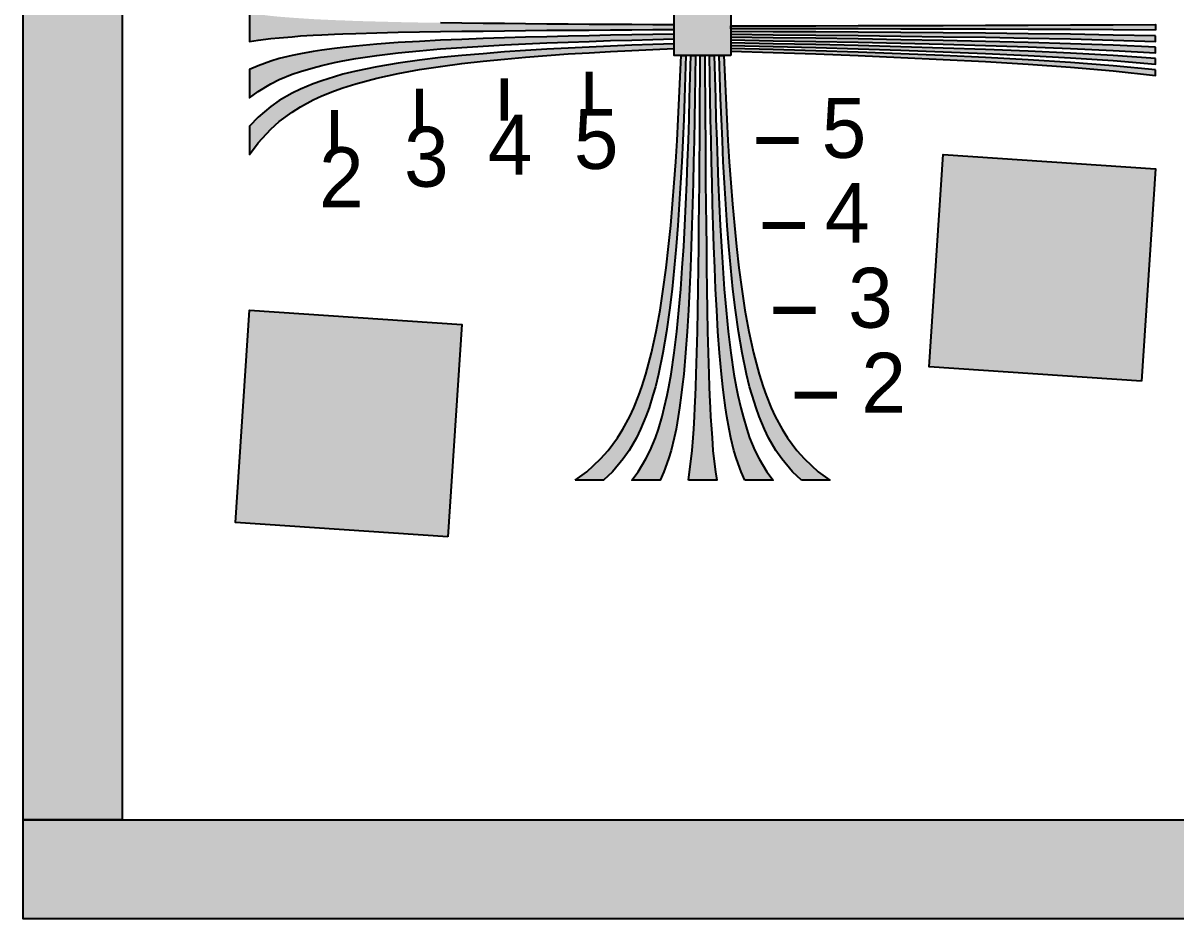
# Model space of a CAD drawing. Header units: millimetres. Extents: x 39 to 1543, y 52 to 919.
# Drawn here: x 39.1 to 364.9, y 52.2 to 305.4 of the extents above; entities that cross this region are included whole.
import ezdxf

# ---------------------------------------------------------------- set-up
doc = ezdxf.new("R2010")
doc.units = ezdxf.units.MM
for name, color, linetype in [('FRAME', 7, 'Continuous'), ('LABELS', 7, 'Continuous'), ('PERIPHERY', 7, 'Continuous')]:
    doc.layers.add(name, color=color, linetype=linetype)

msp = doc.modelspace()

# ---------------------------------------------------------------- hatches: boundary and pattern name
at = {"layer": 'FRAME', "true_color": 0x000000}
h = msp.add_hatch(color=7, dxfattribs=at)
h.dxf.hatch_style = 1
h.paths.add_polyline_path([(39.12, 888.25), (67.12, 888.25), (67.12, 80.25), (39.12, 80.25), (39.12, 888.25)])
h = msp.add_hatch(color=7, dxfattribs=at)
h.dxf.hatch_style = 1
h.paths.add_polyline_path([(39.12, 80.25), (1543.12, 80.25), (1543.12, 52.25), (39.12, 52.25), (39.12, 80.25)])
at = {"layer": 'PERIPHERY', "true_color": 0x000000}
h = msp.add_hatch(color=7, dxfattribs=at)
h.dxf.hatch_style = 1
h.paths.add_polyline_path([(239.12, 296.25), (223.12, 296.25), (223.12, 312.25), (239.12, 312.25), (239.12, 296.25)])
h = msp.add_hatch(color=7, dxfattribs=at)
h.dxf.hatch_style = 1
h.paths.add_polyline_path([(103.12, 300.26), (105.52, 300.62), (109.12, 301.06), (111.52, 301.3), (115.12, 301.58), (117.52, 301.78), (121.12, 301.98), (123.52, 302.1), (127.12, 302.26), (129.52, 302.34), (133.12, 302.5), (139.12, 302.66), (145.12, 302.82), (151.12, 302.94), (157.12, 303.02), (163.12, 303.1), (169.12, 303.18), (175.12, 303.26), (181.12, 303.3), (187.12, 303.38), (193.12, 303.42), (199.12, 303.46), (205.12, 303.5), (211.12, 303.54), (217.12, 303.58), (223.12, 303.58), (223.12, 304.94), (217.12, 304.94), (211.12, 304.98), (205.12, 305.02), (199.12, 305.06), (193.12, 305.1), (187.12, 305.14), (181.12, 305.22), (175.12, 305.26), (169.12, 305.34), (163.12, 305.42), (157.12, 305.5), (151.12, 305.58), (145.12, 305.7), (139.12, 305.86), (133.12, 306.02), (129.52, 306.18), (127.12, 306.26), (123.52, 306.42), (121.12, 306.54), (117.52, 306.78), (115.12, 306.94), (111.52, 307.22), (109.12, 307.46), (105.52, 307.9), (103.12, 308.26), (103.12, 300.26), (103.12, 300.26)])
h = msp.add_hatch(color=7, dxfattribs=at)
h.dxf.hatch_style = 1
h.paths.add_polyline_path([(359.12, 303.45), (347.12, 303.53), (335.12, 303.57), (323.12, 303.65), (311.12, 303.69), (299.12, 303.73), (287.12, 303.73), (275.12, 303.77), (263.12, 303.81), (251.12, 303.81), (239.12, 303.84), (239.12, 304.64), (251.12, 304.68), (263.12, 304.68), (275.12, 304.72), (287.12, 304.72), (299.12, 304.76), (311.12, 304.8), (323.12, 304.84), (335.12, 304.92), (347.12, 304.96), (359.12, 305.04), (359.12, 303.45)])
h = msp.add_hatch(color=7, dxfattribs=at)
h.dxf.hatch_style = 1
h.paths.add_polyline_path([(359.12, 301.85), (347.12, 302.05), (335.12, 302.25), (323.12, 302.41), (311.12, 302.53), (299.12, 302.65), (287.12, 302.73), (275.12, 302.85), (263.12, 302.93), (251.12, 302.97), (239.12, 303.05), (239.12, 302.25), (251.12, 302.13), (263.12, 302.01), (275.12, 301.89), (287.12, 301.73), (299.12, 301.57), (311.12, 301.41), (323.12, 301.17), (335.12, 300.93), (347.12, 300.61), (359.12, 300.25), (359.12, 301.85)])
h = msp.add_hatch(color=7, dxfattribs=at)
h.dxf.hatch_style = 1
h.paths.add_polyline_path([(103.12, 284.26), (105.52, 286.06), (109.12, 288.26), (111.52, 289.46), (115.12, 290.94), (117.52, 291.78), (121.12, 292.82), (123.52, 293.46), (127.12, 294.26), (129.52, 294.74), (133.12, 295.38), (139.12, 296.26), (145.12, 296.98), (151.12, 297.58), (157.12, 298.1), (163.12, 298.54), (169.12, 298.94), (175.12, 299.26), (181.12, 299.54), (187.12, 299.82), (193.12, 300.06), (199.12, 300.26), (205.12, 300.46), (211.12, 300.62), (217.12, 300.78), (223.12, 300.94), (223.12, 302.26), (217.12, 302.18), (211.12, 302.06), (205.12, 301.98), (199.12, 301.86), (193.12, 301.74), (187.12, 301.58), (181.12, 301.42), (175.12, 301.26), (169.12, 301.06), (163.12, 300.82), (157.12, 300.58), (151.12, 300.26), (145.12, 299.9), (139.12, 299.46), (133.12, 298.94), (129.52, 298.54), (127.12, 298.26), (123.52, 297.78), (121.12, 297.42), (117.52, 296.78), (115.12, 296.26), (111.52, 295.38), (109.12, 294.66), (105.52, 293.34), (103.12, 292.26), (103.12, 284.26), (103.12, 284.26)])
h = msp.add_hatch(color=7, dxfattribs=at)
h.dxf.hatch_style = 1
h.paths.add_polyline_path([(359.12, 298.64), (347.12, 299.17), (335.12, 299.56), (323.12, 299.93), (311.12, 300.25), (299.12, 300.53), (287.12, 300.73), (275.12, 300.97), (263.12, 301.13), (251.12, 301.28), (239.12, 301.44), (239.12, 300.65), (251.12, 300.45), (263.12, 300.24), (275.12, 300.01), (287.12, 299.72), (299.12, 299.44), (311.12, 299.08), (323.12, 298.72), (335.12, 298.24), (347.12, 297.69), (359.12, 297.05), (359.12, 298.64)])
h = msp.add_hatch(color=7, dxfattribs=at)
h.dxf.hatch_style = 1
h.paths.add_polyline_path([(359.12, 295.45), (347.12, 296.25), (335.12, 296.92), (323.12, 297.48), (311.12, 297.96), (299.12, 298.37), (287.12, 298.72), (275.12, 299.08), (263.12, 299.36), (251.12, 299.6), (239.12, 299.85), (239.12, 299.05), (251.12, 298.77), (263.12, 298.49), (275.12, 298.13), (287.12, 297.73), (299.12, 297.33), (311.12, 296.81), (323.12, 296.25), (335.12, 295.57), (347.12, 294.81), (359.12, 293.85), (359.12, 295.45)])
h = msp.add_hatch(color=7, dxfattribs=at)
h.dxf.hatch_style = 1
h.paths.add_polyline_path([(103.12, 268.26), (105.52, 271.54), (109.12, 275.46), (111.52, 277.58), (115.12, 280.26), (117.52, 281.78), (121.12, 283.7), (123.52, 284.82), (127.12, 286.26), (129.52, 287.1), (133.12, 288.26), (139.12, 289.86), (145.12, 291.18), (151.12, 292.26), (157.12, 293.18), (163.12, 293.98), (169.12, 294.66), (175.12, 295.26), (181.12, 295.78), (187.12, 296.26), (193.12, 296.7), (199.12, 297.06), (205.12, 297.42), (211.12, 297.7), (217.12, 297.98), (223.12, 298.26), (223.12, 299.58), (217.12, 299.38), (211.12, 299.18), (205.12, 298.94), (199.12, 298.66), (193.12, 298.38), (187.12, 298.02), (181.12, 297.66), (175.12, 297.26), (169.12, 296.78), (163.12, 296.26), (157.12, 295.66), (151.12, 294.94), (145.12, 294.06), (139.12, 293.06), (133.12, 291.82), (129.52, 290.94), (127.12, 290.26), (123.52, 289.14), (121.12, 288.26), (117.52, 286.78), (115.12, 285.58), (111.52, 283.5), (109.12, 281.86), (105.52, 278.82), (103.12, 276.26), (103.12, 268.26), (103.12, 268.26)])
h = msp.add_hatch(color=7, dxfattribs=at)
h.dxf.hatch_style = 1
h.paths.add_polyline_path([(359.12, 292.24), (347.12, 293.32), (335.12, 294.24), (323.12, 295.01), (311.12, 295.68), (299.12, 296.24), (287.12, 296.73), (275.12, 297.21), (263.12, 297.57), (251.12, 297.93), (239.12, 298.25), (239.12, 297.45), (251.12, 297.09), (263.12, 296.69), (275.12, 296.25), (287.12, 295.73), (299.12, 295.17), (311.12, 294.53), (323.12, 293.77), (335.12, 292.93), (347.12, 291.89), (359.12, 290.65), (359.12, 292.24)])
h = msp.add_hatch(color=7, dxfattribs=at)
h.dxf.hatch_style = 1
h.paths.add_polyline_path([(195.12, 176.25), (198.4, 178.65), (202.32, 182.25), (204.44, 184.65), (207.12, 188.25), (208.64, 190.65), (210.56, 194.25), (211.68, 196.65), (213.12, 200.25), (213.96, 202.65), (215.12, 206.25), (216.72, 212.25), (218.04, 218.25), (219.12, 224.25), (220.04, 230.25), (220.84, 236.25), (221.52, 242.25), (222.12, 248.25), (222.64, 254.25), (223.12, 260.25), (223.56, 266.25), (223.92, 272.25), (224.28, 278.25), (224.56, 284.25), (224.84, 290.25), (225.12, 296.25), (226.44, 296.25), (226.24, 290.25), (226.04, 284.25), (225.8, 278.25), (225.52, 272.25), (225.24, 266.25), (224.88, 260.25), (224.52, 254.25), (224.12, 248.25), (223.64, 242.25), (223.12, 236.25), (222.52, 230.25), (221.8, 224.25), (220.92, 218.25), (219.92, 212.25), (218.68, 206.25), (217.8, 202.65), (217.12, 200.25), (216, 196.65), (215.12, 194.25), (213.64, 190.65), (212.44, 188.25), (210.36, 184.65), (208.72, 182.25), (205.68, 178.65), (203.12, 176.25), (195.12, 176.25)])
h = msp.add_hatch(color=7, dxfattribs=at)
h.dxf.hatch_style = 1
h.paths.add_polyline_path([(211.12, 176.25), (212.92, 178.65), (215.12, 182.25), (216.32, 184.65), (217.8, 188.25), (218.64, 190.65), (219.68, 194.25), (220.32, 196.65), (221.12, 200.25), (221.6, 202.65), (222.24, 206.25), (223.12, 212.25), (223.84, 218.25), (224.44, 224.25), (224.96, 230.25), (225.4, 236.25), (225.8, 242.25), (226.12, 248.25), (226.4, 254.25), (226.68, 260.25), (226.92, 266.25), (227.12, 272.25), (227.32, 278.25), (227.48, 284.25), (227.64, 290.25), (227.8, 296.25), (229.12, 296.25), (229.04, 290.25), (228.92, 284.25), (228.84, 278.25), (228.72, 272.25), (228.6, 266.25), (228.44, 260.25), (228.28, 254.25), (228.12, 248.25), (227.92, 242.25), (227.68, 236.25), (227.44, 230.25), (227.12, 224.25), (226.76, 218.25), (226.32, 212.25), (225.8, 206.25), (225.4, 202.65), (225.12, 200.25), (224.64, 196.65), (224.28, 194.25), (223.64, 190.65), (223.12, 188.25), (222.24, 184.65), (221.52, 182.25), (220.2, 178.65), (219.12, 176.25), (211.12, 176.25), (211.12, 176.25)])
h = msp.add_hatch(color=7, dxfattribs=at)
h.dxf.hatch_style = 1
h.paths.add_polyline_path([(227.12, 176.25), (227.48, 178.65), (227.92, 182.25), (228.16, 184.65), (228.44, 188.25), (228.64, 190.65), (228.84, 194.25), (228.96, 196.65), (229.12, 200.25), (229.2, 202.65), (229.36, 206.25), (229.52, 212.25), (229.68, 218.25), (229.8, 224.25), (229.88, 230.25), (229.96, 236.25), (230.04, 242.25), (230.12, 248.25), (230.16, 254.25), (230.24, 260.25), (230.28, 266.25), (230.32, 272.25), (230.36, 278.25), (230.4, 284.25), (230.44, 290.25), (230.44, 296.25), (231.8, 296.25), (231.8, 290.25), (231.84, 284.25), (231.88, 278.25), (231.92, 272.25), (231.96, 266.25), (232, 260.25), (232.08, 254.25), (232.12, 248.25), (232.2, 242.25), (232.28, 236.25), (232.36, 230.25), (232.44, 224.25), (232.56, 218.25), (232.72, 212.25), (232.88, 206.25), (233.04, 202.65), (233.12, 200.25), (233.28, 196.65), (233.4, 194.25), (233.64, 190.65), (233.8, 188.25), (234.08, 184.65), (234.32, 182.25), (234.76, 178.65), (235.12, 176.25), (227.12, 176.25)])
h = msp.add_hatch(color=7, dxfattribs=at)
h.dxf.hatch_style = 1
h.paths.add_polyline_path([(243.12, 176.25), (242.04, 178.65), (240.72, 182.25), (240, 184.65), (239.12, 188.25), (238.64, 190.65), (237.96, 194.25), (237.6, 196.65), (237.12, 200.25), (236.84, 202.65), (236.44, 206.25), (235.92, 212.25), (235.48, 218.25), (235.12, 224.25), (234.8, 230.25), (234.56, 236.25), (234.32, 242.25), (234.12, 248.25), (233.96, 254.25), (233.8, 260.25), (233.64, 266.25), (233.52, 272.25), (233.4, 278.25), (233.32, 284.25), (233.2, 290.25), (233.12, 296.25), (234.44, 296.25), (234.6, 290.25), (234.76, 284.25), (234.92, 278.25), (235.12, 272.25), (235.32, 266.25), (235.56, 260.25), (235.84, 254.25), (236.12, 248.25), (236.44, 242.25), (236.84, 236.25), (237.28, 230.25), (237.8, 224.25), (238.4, 218.25), (239.12, 212.25), (240, 206.25), (240.64, 202.65), (241.12, 200.25), (241.92, 196.65), (242.56, 194.25), (243.64, 190.65), (244.44, 188.25), (245.92, 184.65), (247.12, 182.25), (249.32, 178.65), (251.12, 176.25), (243.12, 176.25)])
h = msp.add_hatch(color=7, dxfattribs=at)
h.dxf.hatch_style = 1
h.paths.add_polyline_path([(259.12, 176.25), (256.56, 178.65), (253.52, 182.25), (251.88, 184.65), (249.8, 188.25), (248.64, 190.65), (247.12, 194.25), (246.24, 196.65), (245.12, 200.25), (244.44, 202.65), (243.56, 206.25), (242.32, 212.25), (241.32, 218.25), (240.44, 224.25), (239.72, 230.25), (239.12, 236.25), (238.6, 242.25), (238.12, 248.25), (237.72, 254.25), (237.36, 260.25), (237, 266.25), (236.72, 272.25), (236.44, 278.25), (236.2, 284.25), (236, 290.25), (235.8, 296.25), (237.12, 296.25), (237.4, 290.25), (237.68, 284.25), (237.96, 278.25), (238.32, 272.25), (238.68, 266.25), (239.12, 260.25), (239.6, 254.25), (240.12, 248.25), (240.72, 242.25), (241.4, 236.25), (242.2, 230.25), (243.12, 224.25), (244.2, 218.25), (245.52, 212.25), (247.12, 206.25), (248.28, 202.65), (249.12, 200.25), (250.56, 196.65), (251.68, 194.25), (253.64, 190.65), (255.12, 188.25), (257.8, 184.65), (259.92, 182.25), (263.84, 178.65), (267.12, 176.25), (259.12, 176.25)])
h = msp.add_hatch(color=7, dxfattribs=at)
h.dxf.hatch_style = 1
h.paths.add_polyline_path([(355.12, 204.25), (295.12, 208.25), (299.12, 268.25), (359.12, 264.25), (355.12, 204.25)])
h = msp.add_hatch(color=7, dxfattribs=at)
h.dxf.hatch_style = 1
h.paths.add_polyline_path([(159.12, 160.25), (99.12, 164.25), (103.12, 224.25), (163.12, 220.25), (159.12, 160.25)])

# ---------------------------------------------------------------- linework, layer by layer
at = {"layer": 'FRAME', "color": 250}
for points in [[(39.12, 888.25), (67.12, 888.25), (67.12, 80.25), (39.12, 80.25), (39.12, 888.25)], [(39.12, 80.25), (1543.12, 80.25), (1543.12, 52.25), (39.12, 52.25), (39.12, 80.25)]]:
    msp.add_lwpolyline(points, close=True, dxfattribs=at)
at = {"layer": 'FRAME', "color": 250, "true_color": 0x000000}
for points in [[(39.12, 888.25), (39.12, 80.25), (67.12, 80.25)], [(67.12, 80.25), (67.12, 888.25), (39.12, 888.25)], [(39.12, 80.25), (39.12, 52.25), (1543.12, 52.25)], [(1543.12, 52.25), (1543.12, 80.25), (39.12, 80.25)]]:
    msp.add_solid(points, dxfattribs=at)
at = {"layer": 'PERIPHERY', "color": 250}
for points in [[(239.12, 296.25), (223.12, 296.25), (223.12, 312.25), (239.12, 312.25), (239.12, 296.25)], [(359.12, 303.45), (347.12, 303.53), (335.12, 303.57), (323.12, 303.65), (311.12, 303.69), (299.12, 303.73), (287.12, 303.73), (275.12, 303.77), (263.12, 303.81), (251.12, 303.81), (239.12, 303.84), (239.12, 304.64), (251.12, 304.68), (263.12, 304.68), (275.12, 304.72), (287.12, 304.72), (299.12, 304.76), (311.12, 304.8), (323.12, 304.84), (335.12, 304.92), (347.12, 304.96), (359.12, 305.04), (359.12, 303.45)], [(359.12, 301.85), (347.12, 302.05), (335.12, 302.25), (323.12, 302.41), (311.12, 302.53), (299.12, 302.65), (287.12, 302.73), (275.12, 302.85), (263.12, 302.93), (251.12, 302.97), (239.12, 303.05), (239.12, 302.25), (251.12, 302.13), (263.12, 302.01), (275.12, 301.89), (287.12, 301.73), (299.12, 301.57), (311.12, 301.41), (323.12, 301.17), (335.12, 300.93), (347.12, 300.61), (359.12, 300.25), (359.12, 301.85)], [(103.12, 284.26), (105.52, 286.06), (109.12, 288.26), (111.52, 289.46), (115.12, 290.94), (117.52, 291.78), (121.12, 292.82), (123.52, 293.46), (127.12, 294.26), (129.52, 294.74), (133.12, 295.38), (139.12, 296.26), (145.12, 296.98), (151.12, 297.58), (157.12, 298.1), (163.12, 298.54), (169.12, 298.94), (175.12, 299.26), (181.12, 299.54), (187.12, 299.82), (193.12, 300.06), (199.12, 300.26), (205.12, 300.46), (211.12, 300.62), (217.12, 300.78), (223.12, 300.94), (223.12, 302.26), (217.12, 302.18), (211.12, 302.06), (205.12, 301.98), (199.12, 301.86), (193.12, 301.74), (187.12, 301.58), (181.12, 301.42), (175.12, 301.26), (169.12, 301.06), (163.12, 300.82), (157.12, 300.58), (151.12, 300.26), (145.12, 299.9), (139.12, 299.46), (133.12, 298.94), (129.52, 298.54), (127.12, 298.26), (123.52, 297.78), (121.12, 297.42), (117.52, 296.78), (115.12, 296.26), (111.52, 295.38), (109.12, 294.66), (105.52, 293.34), (103.12, 292.26), (103.12, 284.26), (103.12, 284.26)], [(359.12, 298.64), (347.12, 299.17), (335.12, 299.56), (323.12, 299.93), (311.12, 300.25), (299.12, 300.53), (287.12, 300.73), (275.12, 300.97), (263.12, 301.13), (251.12, 301.28), (239.12, 301.44), (239.12, 300.65), (251.12, 300.45), (263.12, 300.24), (275.12, 300.01), (287.12, 299.72), (299.12, 299.44), (311.12, 299.08), (323.12, 298.72), (335.12, 298.24), (347.12, 297.69), (359.12, 297.05), (359.12, 298.64)], [(359.12, 295.45), (347.12, 296.25), (335.12, 296.92), (323.12, 297.48), (311.12, 297.96), (299.12, 298.37), (287.12, 298.72), (275.12, 299.08), (263.12, 299.36), (251.12, 299.6), (239.12, 299.85), (239.12, 299.05), (251.12, 298.77), (263.12, 298.49), (275.12, 298.13), (287.12, 297.73), (299.12, 297.33), (311.12, 296.81), (323.12, 296.25), (335.12, 295.57), (347.12, 294.81), (359.12, 293.85), (359.12, 295.45)], [(103.12, 268.26), (105.52, 271.54), (109.12, 275.46), (111.52, 277.58), (115.12, 280.26), (117.52, 281.78), (121.12, 283.7), (123.52, 284.82), (127.12, 286.26), (129.52, 287.1), (133.12, 288.26), (139.12, 289.86), (145.12, 291.18), (151.12, 292.26), (157.12, 293.18), (163.12, 293.98), (169.12, 294.66), (175.12, 295.26), (181.12, 295.78), (187.12, 296.26), (193.12, 296.7), (199.12, 297.06), (205.12, 297.42), (211.12, 297.7), (217.12, 297.98), (223.12, 298.26), (223.12, 299.58), (217.12, 299.38), (211.12, 299.18), (205.12, 298.94), (199.12, 298.66), (193.12, 298.38), (187.12, 298.02), (181.12, 297.66), (175.12, 297.26), (169.12, 296.78), (163.12, 296.26), (157.12, 295.66), (151.12, 294.94), (145.12, 294.06), (139.12, 293.06), (133.12, 291.82), (129.52, 290.94), (127.12, 290.26), (123.52, 289.14), (121.12, 288.26), (117.52, 286.78), (115.12, 285.58), (111.52, 283.5), (109.12, 281.86), (105.52, 278.82), (103.12, 276.26), (103.12, 268.26), (103.12, 268.26)], [(359.12, 292.24), (347.12, 293.32), (335.12, 294.24), (323.12, 295.01), (311.12, 295.68), (299.12, 296.24), (287.12, 296.73), (275.12, 297.21), (263.12, 297.57), (251.12, 297.93), (239.12, 298.25), (239.12, 297.45), (251.12, 297.09), (263.12, 296.69), (275.12, 296.25), (287.12, 295.73), (299.12, 295.17), (311.12, 294.53), (323.12, 293.77), (335.12, 292.93), (347.12, 291.89), (359.12, 290.65), (359.12, 292.24)], [(195.12, 176.25), (198.4, 178.65), (202.32, 182.25), (204.44, 184.65), (207.12, 188.25), (208.64, 190.65), (210.56, 194.25), (211.68, 196.65), (213.12, 200.25), (213.96, 202.65), (215.12, 206.25), (216.72, 212.25), (218.04, 218.25), (219.12, 224.25), (220.04, 230.25), (220.84, 236.25), (221.52, 242.25), (222.12, 248.25), (222.64, 254.25), (223.12, 260.25), (223.56, 266.25), (223.92, 272.25), (224.28, 278.25), (224.56, 284.25), (224.84, 290.25), (225.12, 296.25), (226.44, 296.25), (226.24, 290.25), (226.04, 284.25), (225.8, 278.25), (225.52, 272.25), (225.24, 266.25), (224.88, 260.25), (224.52, 254.25), (224.12, 248.25), (223.64, 242.25), (223.12, 236.25), (222.52, 230.25), (221.8, 224.25), (220.92, 218.25), (219.92, 212.25), (218.68, 206.25), (217.8, 202.65), (217.12, 200.25), (216, 196.65), (215.12, 194.25), (213.64, 190.65), (212.44, 188.25), (210.36, 184.65), (208.72, 182.25), (205.68, 178.65), (203.12, 176.25), (195.12, 176.25)], [(211.12, 176.25), (212.92, 178.65), (215.12, 182.25), (216.32, 184.65), (217.8, 188.25), (218.64, 190.65), (219.68, 194.25), (220.32, 196.65), (221.12, 200.25), (221.6, 202.65), (222.24, 206.25), (223.12, 212.25), (223.84, 218.25), (224.44, 224.25), (224.96, 230.25), (225.4, 236.25), (225.8, 242.25), (226.12, 248.25), (226.4, 254.25), (226.68, 260.25), (226.92, 266.25), (227.12, 272.25), (227.32, 278.25), (227.48, 284.25), (227.64, 290.25), (227.8, 296.25), (229.12, 296.25), (229.04, 290.25), (228.92, 284.25), (228.84, 278.25), (228.72, 272.25), (228.6, 266.25), (228.44, 260.25), (228.28, 254.25), (228.12, 248.25), (227.92, 242.25), (227.68, 236.25), (227.44, 230.25), (227.12, 224.25), (226.76, 218.25), (226.32, 212.25), (225.8, 206.25), (225.4, 202.65), (225.12, 200.25), (224.64, 196.65), (224.28, 194.25), (223.64, 190.65), (223.12, 188.25), (222.24, 184.65), (221.52, 182.25), (220.2, 178.65), (219.12, 176.25), (211.12, 176.25), (211.12, 176.25)], [(227.12, 176.25), (227.48, 178.65), (227.92, 182.25), (228.16, 184.65), (228.44, 188.25), (228.64, 190.65), (228.84, 194.25), (228.96, 196.65), (229.12, 200.25), (229.2, 202.65), (229.36, 206.25), (229.52, 212.25), (229.68, 218.25), (229.8, 224.25), (229.88, 230.25), (229.96, 236.25), (230.04, 242.25), (230.12, 248.25), (230.16, 254.25), (230.24, 260.25), (230.28, 266.25), (230.32, 272.25), (230.36, 278.25), (230.4, 284.25), (230.44, 290.25), (230.44, 296.25), (231.8, 296.25), (231.8, 290.25), (231.84, 284.25), (231.88, 278.25), (231.92, 272.25), (231.96, 266.25), (232, 260.25), (232.08, 254.25), (232.12, 248.25), (232.2, 242.25), (232.28, 236.25), (232.36, 230.25), (232.44, 224.25), (232.56, 218.25), (232.72, 212.25), (232.88, 206.25), (233.04, 202.65), (233.12, 200.25), (233.28, 196.65), (233.4, 194.25), (233.64, 190.65), (233.8, 188.25), (234.08, 184.65), (234.32, 182.25), (234.76, 178.65), (235.12, 176.25), (227.12, 176.25)], [(243.12, 176.25), (242.04, 178.65), (240.72, 182.25), (240, 184.65), (239.12, 188.25), (238.64, 190.65), (237.96, 194.25), (237.6, 196.65), (237.12, 200.25), (236.84, 202.65), (236.44, 206.25), (235.92, 212.25), (235.48, 218.25), (235.12, 224.25), (234.8, 230.25), (234.56, 236.25), (234.32, 242.25), (234.12, 248.25), (233.96, 254.25), (233.8, 260.25), (233.64, 266.25), (233.52, 272.25), (233.4, 278.25), (233.32, 284.25), (233.2, 290.25), (233.12, 296.25), (234.44, 296.25), (234.6, 290.25), (234.76, 284.25), (234.92, 278.25), (235.12, 272.25), (235.32, 266.25), (235.56, 260.25), (235.84, 254.25), (236.12, 248.25), (236.44, 242.25), (236.84, 236.25), (237.28, 230.25), (237.8, 224.25), (238.4, 218.25), (239.12, 212.25), (240, 206.25), (240.64, 202.65), (241.12, 200.25), (241.92, 196.65), (242.56, 194.25), (243.64, 190.65), (244.44, 188.25), (245.92, 184.65), (247.12, 182.25), (249.32, 178.65), (251.12, 176.25), (243.12, 176.25)], [(259.12, 176.25), (256.56, 178.65), (253.52, 182.25), (251.88, 184.65), (249.8, 188.25), (248.64, 190.65), (247.12, 194.25), (246.24, 196.65), (245.12, 200.25), (244.44, 202.65), (243.56, 206.25), (242.32, 212.25), (241.32, 218.25), (240.44, 224.25), (239.72, 230.25), (239.12, 236.25), (238.6, 242.25), (238.12, 248.25), (237.72, 254.25), (237.36, 260.25), (237, 266.25), (236.72, 272.25), (236.44, 278.25), (236.2, 284.25), (236, 290.25), (235.8, 296.25), (237.12, 296.25), (237.4, 290.25), (237.68, 284.25), (237.96, 278.25), (238.32, 272.25), (238.68, 266.25), (239.12, 260.25), (239.6, 254.25), (240.12, 248.25), (240.72, 242.25), (241.4, 236.25), (242.2, 230.25), (243.12, 224.25), (244.2, 218.25), (245.52, 212.25), (247.12, 206.25), (248.28, 202.65), (249.12, 200.25), (250.56, 196.65), (251.68, 194.25), (253.64, 190.65), (255.12, 188.25), (257.8, 184.65), (259.92, 182.25), (263.84, 178.65), (267.12, 176.25), (259.12, 176.25)], [(355.12, 204.25), (295.12, 208.25), (299.12, 268.25), (359.12, 264.25), (355.12, 204.25)], [(159.12, 160.25), (99.12, 164.25), (103.12, 224.25), (163.12, 220.25), (159.12, 160.25)]]:
    msp.add_lwpolyline(points, close=True, dxfattribs=at)
msp.add_lwpolyline([(103.12, 308.26), (103.12, 300.26), (103.12, 300.26), (103.12, 300.26), (105.52, 300.62), (109.12, 301.06), (111.52, 301.3), (115.12, 301.58), (117.52, 301.78), (121.12, 301.98), (123.52, 302.1), (127.12, 302.26), (129.52, 302.34), (133.12, 302.5), (139.12, 302.66), (145.12, 302.82), (151.12, 302.94), (157.12, 303.02), (163.12, 303.1), (169.12, 303.18), (175.12, 303.26), (181.12, 303.3), (187.12, 303.38), (193.12, 303.42), (199.12, 303.46), (205.12, 303.5), (211.12, 303.54), (217.12, 303.58), (223.12, 303.58), (223.12, 304.94), (217.12, 304.94), (211.12, 304.98), (205.12, 305.02), (199.12, 305.06), (193.12, 305.1), (187.12, 305.14), (181.12, 305.22), (175.12, 305.26), (169.12, 305.34), (163.12, 305.42), (157.12, 305.5)], dxfattribs=at)
at = {"layer": 'PERIPHERY', "color": 250, "lineweight": 35, "const_width": 2}
for points in [[(175.12, 277.85), (175.12, 289.85)], [(199.12, 279.65), (199.12, 291.65)], [(151.12, 274.85), (151.12, 286.85)], [(127.12, 268.85), (127.12, 280.85)], [(258.32, 272.25), (246.32, 272.25)], [(260.12, 248.25), (248.12, 248.25)], [(263.12, 224.25), (251.12, 224.25)], [(269.12, 200.25), (257.12, 200.25)]]:
    msp.add_lwpolyline(points, dxfattribs=at)
at = {"layer": 'PERIPHERY', "color": 250, "true_color": 0x000000}
for points in [[(239.12, 296.25), (239.12, 312.25), (223.12, 312.25)], [(223.12, 312.25), (223.12, 296.25), (239.12, 296.25)], [(103.12, 300.26), (105.52, 307.9), (103.12, 308.26)], [(103.12, 300.26), (109.12, 307.46), (105.52, 307.9)], [(103.12, 300.26), (111.52, 307.22), (109.12, 307.46)], [(103.12, 300.26), (115.12, 306.94), (111.52, 307.22)], [(103.12, 300.26), (117.52, 306.78), (115.12, 306.94)], [(103.12, 300.26), (121.12, 306.54), (117.52, 306.78)], [(103.12, 300.26), (123.52, 306.42), (121.12, 306.54)], [(103.12, 300.26), (127.12, 306.26), (123.52, 306.42)], [(103.12, 300.26), (129.52, 306.18), (127.12, 306.26)], [(103.12, 300.26), (133.12, 306.02), (129.52, 306.18)], [(103.12, 300.26), (139.12, 305.86), (133.12, 306.02)], [(103.12, 300.26), (105.52, 300.62), (139.12, 305.86)], [(105.52, 300.62), (145.12, 305.7), (139.12, 305.86)], [(105.52, 300.62), (109.12, 301.06), (145.12, 305.7)], [(109.12, 301.06), (151.12, 305.58), (145.12, 305.7)], [(109.12, 301.06), (111.52, 301.3), (151.12, 305.58)], [(111.52, 301.3), (157.12, 305.5), (151.12, 305.58)], [(111.52, 301.3), (117.52, 301.78), (157.12, 305.5)], [(117.52, 301.78), (163.12, 305.42), (157.12, 305.5)], [(117.52, 301.78), (169.12, 305.34), (163.12, 305.42)], [(117.52, 301.78), (175.12, 305.26), (169.12, 305.34)], [(117.52, 301.78), (121.12, 301.98), (175.12, 305.26)], [(121.12, 301.98), (181.12, 305.22), (175.12, 305.26)], [(121.12, 301.98), (123.52, 302.1), (181.12, 305.22)], [(123.52, 302.1), (187.12, 305.14), (181.12, 305.22)], [(123.52, 302.1), (127.12, 302.26), (187.12, 305.14)], [(127.12, 302.26), (193.12, 305.1), (187.12, 305.14)], [(127.12, 302.26), (133.12, 302.5), (193.12, 305.1)], [(133.12, 302.5), (199.12, 305.06), (193.12, 305.1)], [(133.12, 302.5), (205.12, 305.02), (199.12, 305.06)], [(133.12, 302.5), (211.12, 304.98), (205.12, 305.02)], [(133.12, 302.5), (217.12, 304.94), (211.12, 304.98)], [(133.12, 302.5), (139.12, 302.66), (223.12, 304.94)], [(133.12, 302.5), (223.12, 304.94), (217.12, 304.94)], [(139.12, 302.66), (145.12, 302.82), (223.12, 304.94)], [(145.12, 302.82), (151.12, 302.94), (223.12, 304.94)], [(151.12, 302.94), (157.12, 303.02), (223.12, 304.94)], [(157.12, 303.02), (163.12, 303.1), (223.12, 304.94)], [(163.12, 303.1), (169.12, 303.18), (223.12, 304.94)], [(169.12, 303.18), (175.12, 303.26), (223.12, 304.94)], [(175.12, 303.26), (187.12, 303.38), (223.12, 304.94)], [(175.12, 303.26), (181.12, 303.3), (187.12, 303.38)], [(187.12, 303.38), (199.12, 303.46), (223.12, 304.94)], [(187.12, 303.38), (193.12, 303.42), (199.12, 303.46)], [(199.12, 303.46), (211.12, 303.54), (223.12, 304.94)], [(199.12, 303.46), (205.12, 303.5), (211.12, 303.54)], [(211.12, 303.54), (217.12, 303.58), (223.12, 304.94)], [(217.12, 303.58), (223.12, 303.58), (223.12, 304.94)], [(359.12, 303.45), (251.12, 304.68), (239.12, 304.64)], [(239.12, 304.64), (239.12, 303.84), (251.12, 303.81)], [(239.12, 304.64), (251.12, 303.81), (263.12, 303.81)], [(239.12, 304.64), (263.12, 303.81), (275.12, 303.77)], [(239.12, 304.64), (275.12, 303.77), (287.12, 303.73)], [(239.12, 304.64), (287.12, 303.73), (299.12, 303.73)], [(239.12, 304.64), (299.12, 303.73), (311.12, 303.69)], [(239.12, 304.64), (311.12, 303.69), (323.12, 303.65)], [(239.12, 304.64), (323.12, 303.65), (335.12, 303.57)], [(239.12, 304.64), (335.12, 303.57), (347.12, 303.53)], [(239.12, 304.64), (347.12, 303.53), (359.12, 303.45)], [(251.12, 302.97), (239.12, 303.05), (239.12, 302.25)], [(359.12, 303.45), (263.12, 304.68), (251.12, 304.68)], [(359.12, 303.45), (275.12, 304.72), (263.12, 304.68)], [(359.12, 303.45), (287.12, 304.72), (275.12, 304.72)], [(359.12, 303.45), (299.12, 304.76), (287.12, 304.72)], [(359.12, 303.45), (311.12, 304.8), (299.12, 304.76)], [(359.12, 303.45), (323.12, 304.84), (311.12, 304.8)], [(359.12, 303.45), (335.12, 304.92), (323.12, 304.84)], [(359.12, 303.45), (347.12, 304.96), (335.12, 304.92)], [(359.12, 303.45), (359.12, 305.04), (347.12, 304.96)], [(111.52, 301.3), (115.12, 301.58), (117.52, 301.78)], [(117.52, 291.78), (121.12, 292.82), (145.12, 299.9)], [(117.52, 291.78), (145.12, 299.9), (139.12, 299.46)], [(121.12, 292.82), (123.52, 293.46), (145.12, 299.9)], [(123.52, 293.46), (127.12, 294.26), (151.12, 300.26)], [(123.52, 293.46), (151.12, 300.26), (145.12, 299.9)], [(127.12, 302.26), (129.52, 302.34), (133.12, 302.5)], [(127.12, 294.26), (129.52, 294.74), (157.12, 300.58)], [(127.12, 294.26), (157.12, 300.58), (151.12, 300.26)], [(129.52, 294.74), (133.12, 295.38), (163.12, 300.82)], [(129.52, 294.74), (163.12, 300.82), (157.12, 300.58)], [(133.12, 295.38), (139.12, 296.26), (169.12, 301.06)], [(133.12, 295.38), (169.12, 301.06), (163.12, 300.82)], [(139.12, 296.26), (145.12, 296.98), (181.12, 301.42)], [(139.12, 296.26), (181.12, 301.42), (175.12, 301.26)], [(139.12, 296.26), (175.12, 301.26), (169.12, 301.06)], [(145.12, 296.98), (151.12, 297.58), (187.12, 301.58)], [(145.12, 296.98), (187.12, 301.58), (181.12, 301.42)], [(151.12, 297.58), (157.12, 298.1), (199.12, 301.86)], [(151.12, 297.58), (199.12, 301.86), (193.12, 301.74)], [(151.12, 297.58), (193.12, 301.74), (187.12, 301.58)], [(157.12, 298.1), (163.12, 298.54), (205.12, 301.98)], [(157.12, 298.1), (205.12, 301.98), (199.12, 301.86)], [(163.12, 298.54), (169.12, 298.94), (217.12, 302.18)], [(163.12, 298.54), (217.12, 302.18), (211.12, 302.06)], [(163.12, 298.54), (211.12, 302.06), (205.12, 301.98)], [(169.12, 298.94), (175.12, 299.26), (223.12, 302.26)], [(169.12, 298.94), (223.12, 302.26), (217.12, 302.18)], [(175.12, 299.26), (181.12, 299.54), (223.12, 302.26)], [(181.12, 299.54), (187.12, 299.82), (223.12, 302.26)], [(187.12, 299.82), (193.12, 300.06), (223.12, 302.26)], [(193.12, 300.06), (199.12, 300.26), (223.12, 302.26)], [(199.12, 300.26), (205.12, 300.46), (223.12, 302.26)], [(205.12, 300.46), (223.12, 300.94), (223.12, 302.26)], [(205.12, 300.46), (211.12, 300.62), (223.12, 300.94)], [(211.12, 300.62), (217.12, 300.78), (223.12, 300.94)], [(275.12, 302.85), (251.12, 302.97), (239.12, 302.25)], [(275.12, 302.85), (239.12, 302.25), (251.12, 302.13)], [(299.12, 300.53), (251.12, 301.28), (239.12, 301.44)], [(299.12, 300.53), (239.12, 301.44), (239.12, 300.65)], [(299.12, 300.53), (239.12, 300.65), (251.12, 300.45)], [(311.12, 297.96), (251.12, 299.6), (239.12, 299.85)], [(311.12, 297.96), (239.12, 299.85), (239.12, 299.05)], [(275.12, 302.85), (263.12, 302.93), (251.12, 302.97)], [(275.12, 302.85), (251.12, 302.13), (263.12, 302.01)], [(299.12, 300.53), (263.12, 301.13), (251.12, 301.28)], [(299.12, 300.53), (251.12, 300.45), (263.12, 300.24)], [(275.12, 302.85), (263.12, 302.01), (275.12, 301.89)], [(287.12, 300.73), (275.12, 300.97), (263.12, 301.13)], [(299.12, 300.53), (287.12, 300.73), (263.12, 301.13)], [(299.12, 300.53), (263.12, 300.24), (275.12, 300.01)], [(359.12, 300.25), (287.12, 302.73), (275.12, 302.85)], [(275.12, 302.85), (275.12, 301.89), (287.12, 301.73)], [(275.12, 302.85), (287.12, 301.73), (299.12, 301.57)], [(275.12, 302.85), (299.12, 301.57), (311.12, 301.41)], [(275.12, 302.85), (311.12, 301.41), (323.12, 301.17)], [(275.12, 302.85), (323.12, 301.17), (335.12, 300.93)], [(275.12, 302.85), (335.12, 300.93), (347.12, 300.61)], [(275.12, 302.85), (347.12, 300.61), (359.12, 300.25)], [(299.12, 300.53), (275.12, 300.01), (287.12, 299.72)], [(359.12, 300.25), (299.12, 302.65), (287.12, 302.73)], [(299.12, 300.53), (287.12, 299.72), (299.12, 299.44)], [(359.12, 300.25), (311.12, 302.53), (299.12, 302.65)], [(359.12, 297.05), (311.12, 300.25), (299.12, 300.53)], [(299.12, 300.53), (299.12, 299.44), (311.12, 299.08)], [(299.12, 300.53), (311.12, 299.08), (323.12, 298.72)], [(299.12, 300.53), (323.12, 298.72), (335.12, 298.24)], [(299.12, 300.53), (335.12, 298.24), (347.12, 297.69)], [(299.12, 300.53), (347.12, 297.69), (359.12, 297.05)], [(359.12, 300.25), (323.12, 302.41), (311.12, 302.53)], [(359.12, 297.05), (323.12, 299.93), (311.12, 300.25)], [(359.12, 300.25), (335.12, 302.25), (323.12, 302.41)], [(359.12, 297.05), (335.12, 299.56), (323.12, 299.93)], [(359.12, 300.25), (347.12, 302.05), (335.12, 302.25)], [(359.12, 300.25), (359.12, 301.85), (347.12, 302.05)], [(103.12, 284.26), (105.52, 286.06), (117.52, 296.78)], [(103.12, 284.26), (117.52, 296.78), (115.12, 296.26)], [(105.52, 286.06), (109.12, 288.26), (123.52, 297.78)], [(105.52, 286.06), (123.52, 297.78), (121.12, 297.42)], [(105.52, 286.06), (121.12, 297.42), (117.52, 296.78)], [(109.12, 288.26), (111.52, 289.46), (129.52, 298.54)], [(109.12, 288.26), (129.52, 298.54), (127.12, 298.26)], [(109.12, 288.26), (127.12, 298.26), (123.52, 297.78)], [(111.52, 289.46), (115.12, 290.94), (133.12, 298.94)], [(111.52, 289.46), (133.12, 298.94), (129.52, 298.54)], [(115.12, 290.94), (117.52, 291.78), (139.12, 299.46)], [(115.12, 290.94), (139.12, 299.46), (133.12, 298.94)], [(139.12, 289.86), (145.12, 291.18), (169.12, 296.78)], [(139.12, 289.86), (169.12, 296.78), (163.12, 296.26)], [(145.12, 291.18), (151.12, 292.26), (175.12, 297.26)], [(145.12, 291.18), (175.12, 297.26), (169.12, 296.78)], [(151.12, 292.26), (157.12, 293.18), (187.12, 298.02)], [(151.12, 292.26), (187.12, 298.02), (181.12, 297.66)], [(151.12, 292.26), (181.12, 297.66), (175.12, 297.26)], [(157.12, 293.18), (163.12, 293.98), (193.12, 298.38)], [(157.12, 293.18), (193.12, 298.38), (187.12, 298.02)], [(163.12, 293.98), (169.12, 294.66), (205.12, 298.94)], [(163.12, 293.98), (205.12, 298.94), (199.12, 298.66)], [(163.12, 293.98), (199.12, 298.66), (193.12, 298.38)], [(169.12, 294.66), (175.12, 295.26), (211.12, 299.18)], [(169.12, 294.66), (211.12, 299.18), (205.12, 298.94)], [(175.12, 295.26), (181.12, 295.78), (223.12, 299.58)], [(175.12, 295.26), (223.12, 299.58), (217.12, 299.38)], [(175.12, 295.26), (217.12, 299.38), (211.12, 299.18)], [(181.12, 295.78), (187.12, 296.26), (223.12, 299.58)], [(187.12, 296.26), (193.12, 296.7), (223.12, 299.58)], [(193.12, 296.7), (199.12, 297.06), (223.12, 299.58)], [(199.12, 297.06), (205.12, 297.42), (223.12, 299.58)], [(205.12, 297.42), (211.12, 297.7), (223.12, 299.58)], [(211.12, 297.7), (217.12, 297.98), (223.12, 299.58)], [(217.12, 297.98), (223.12, 298.26), (223.12, 299.58)], [(311.12, 297.96), (239.12, 299.05), (251.12, 298.77)], [(311.12, 295.68), (251.12, 297.93), (239.12, 298.25)], [(311.12, 295.68), (239.12, 298.25), (239.12, 297.45)], [(311.12, 295.68), (239.12, 297.45), (251.12, 297.09)], [(311.12, 297.96), (263.12, 299.36), (251.12, 299.6)], [(311.12, 297.96), (251.12, 298.77), (263.12, 298.49)], [(311.12, 295.68), (263.12, 297.57), (251.12, 297.93)], [(311.12, 295.68), (251.12, 297.09), (263.12, 296.69)], [(311.12, 297.96), (275.12, 299.08), (263.12, 299.36)], [(311.12, 297.96), (263.12, 298.49), (275.12, 298.13)], [(311.12, 295.68), (275.12, 297.21), (263.12, 297.57)], [(311.12, 295.68), (263.12, 296.69), (275.12, 296.25)], [(311.12, 297.96), (287.12, 298.72), (275.12, 299.08)], [(311.12, 297.96), (275.12, 298.13), (287.12, 297.73)], [(311.12, 295.68), (287.12, 296.73), (275.12, 297.21)], [(311.12, 297.96), (299.12, 298.37), (287.12, 298.72)], [(311.12, 297.96), (287.12, 297.73), (299.12, 297.33)], [(311.12, 295.68), (299.12, 296.24), (287.12, 296.73)], [(311.12, 297.96), (299.12, 297.33), (311.12, 296.81)], [(359.12, 293.85), (323.12, 297.48), (311.12, 297.96)], [(311.12, 297.96), (311.12, 296.81), (323.12, 296.25)], [(311.12, 297.96), (323.12, 296.25), (335.12, 295.57)], [(311.12, 297.96), (335.12, 295.57), (347.12, 294.81)], [(311.12, 297.96), (347.12, 294.81), (359.12, 293.85)], [(359.12, 293.85), (335.12, 296.92), (323.12, 297.48)], [(359.12, 297.05), (347.12, 299.17), (335.12, 299.56)], [(359.12, 293.85), (347.12, 296.25), (335.12, 296.92)], [(359.12, 297.05), (359.12, 298.64), (347.12, 299.17)], [(103.12, 284.26), (115.12, 296.26), (111.52, 295.38)], [(103.12, 284.26), (111.52, 295.38), (109.12, 294.66)], [(103.12, 284.26), (109.12, 294.66), (105.52, 293.34)], [(103.12, 284.26), (105.52, 293.34), (103.12, 292.26)], [(123.52, 284.82), (127.12, 286.26), (145.12, 294.06)], [(123.52, 284.82), (145.12, 294.06), (139.12, 293.06)], [(127.12, 286.26), (129.52, 287.1), (151.12, 294.94)], [(127.12, 286.26), (151.12, 294.94), (145.12, 294.06)], [(129.52, 287.1), (133.12, 288.26), (151.12, 294.94)], [(133.12, 288.26), (139.12, 289.86), (163.12, 296.26)], [(133.12, 288.26), (163.12, 296.26), (157.12, 295.66)], [(133.12, 288.26), (157.12, 295.66), (151.12, 294.94)], [(223.64, 190.65), (229.04, 290.25), (229.12, 296.25)], [(223.64, 190.65), (229.12, 296.25), (226.68, 260.25)], [(224.12, 248.25), (226.24, 290.25), (226.44, 296.25)], [(224.12, 248.25), (226.44, 296.25), (225.12, 296.25)], [(224.12, 248.25), (225.12, 296.25), (224.84, 290.25)], [(229.12, 296.25), (226.92, 266.25), (226.68, 260.25)], [(229.12, 296.25), (227.12, 272.25), (226.92, 266.25)], [(229.12, 296.25), (227.32, 278.25), (227.12, 272.25)], [(229.12, 296.25), (227.48, 284.25), (227.32, 278.25)], [(229.12, 296.25), (227.64, 290.25), (227.48, 284.25)], [(229.12, 296.25), (227.8, 296.25), (227.64, 290.25)], [(231.8, 290.25), (231.8, 296.25), (230.44, 296.25)], [(231.84, 284.25), (231.8, 290.25), (230.44, 296.25)], [(231.88, 278.25), (231.84, 284.25), (230.44, 296.25)], [(231.92, 272.25), (231.88, 278.25), (230.44, 296.25)], [(231.96, 266.25), (231.92, 272.25), (230.44, 296.25)], [(232, 260.25), (231.96, 266.25), (230.44, 296.25)], [(232.12, 248.25), (232, 260.25), (230.44, 296.25)], [(232.44, 224.25), (232.12, 248.25), (230.44, 296.25)], [(232.56, 218.25), (232.44, 224.25), (230.44, 296.25)], [(232.72, 212.25), (232.56, 218.25), (230.44, 296.25)], [(232.72, 212.25), (230.44, 296.25), (230.44, 290.25)], [(234.6, 290.25), (234.44, 296.25), (233.12, 296.25)], [(234.76, 284.25), (234.6, 290.25), (233.12, 296.25)], [(234.92, 278.25), (234.76, 284.25), (233.12, 296.25)], [(235.12, 272.25), (234.92, 278.25), (233.12, 296.25)], [(235.32, 266.25), (235.12, 272.25), (233.12, 296.25)], [(235.56, 260.25), (235.32, 266.25), (233.12, 296.25)], [(235.84, 254.25), (235.56, 260.25), (233.12, 296.25)], [(236.12, 248.25), (235.84, 254.25), (233.12, 296.25)], [(236.44, 242.25), (236.12, 248.25), (233.12, 296.25)], [(236.44, 242.25), (233.12, 296.25), (233.2, 290.25)], [(237.4, 290.25), (237.12, 296.25), (235.8, 296.25)], [(237.68, 284.25), (237.4, 290.25), (235.8, 296.25)], [(237.96, 278.25), (237.68, 284.25), (235.8, 296.25)], [(238.68, 266.25), (237.96, 278.25), (235.8, 296.25)], [(239.12, 260.25), (238.68, 266.25), (235.8, 296.25)], [(239.6, 254.25), (239.12, 260.25), (235.8, 296.25)], [(240.12, 248.25), (239.6, 254.25), (235.8, 296.25)], [(240.12, 248.25), (235.8, 296.25), (236, 290.25)], [(311.12, 295.68), (275.12, 296.25), (287.12, 295.73)], [(311.12, 295.68), (287.12, 295.73), (299.12, 295.17)], [(311.12, 295.68), (299.12, 295.17), (311.12, 294.53)], [(359.12, 290.65), (323.12, 295.01), (311.12, 295.68)], [(311.12, 295.68), (311.12, 294.53), (323.12, 293.77)], [(311.12, 295.68), (323.12, 293.77), (335.12, 292.93)], [(311.12, 295.68), (335.12, 292.93), (347.12, 291.89)], [(311.12, 295.68), (347.12, 291.89), (359.12, 290.65)], [(359.12, 290.65), (335.12, 294.24), (323.12, 295.01)], [(359.12, 290.65), (347.12, 293.32), (335.12, 294.24)], [(359.12, 293.85), (359.12, 295.45), (347.12, 296.25)], [(359.12, 290.65), (359.12, 292.24), (347.12, 293.32)], [(111.52, 277.58), (115.12, 280.26), (127.12, 290.26)], [(111.52, 277.58), (127.12, 290.26), (123.52, 289.14)], [(115.12, 280.26), (117.52, 281.78), (133.12, 291.82)], [(115.12, 280.26), (133.12, 291.82), (129.52, 290.94)], [(115.12, 280.26), (129.52, 290.94), (127.12, 290.26)], [(117.52, 281.78), (121.12, 283.7), (133.12, 291.82)], [(121.12, 283.7), (123.52, 284.82), (139.12, 293.06)], [(121.12, 283.7), (139.12, 293.06), (133.12, 291.82)], [(223.64, 190.65), (228.92, 284.25), (229.04, 290.25)], [(224.12, 248.25), (226.04, 284.25), (226.24, 290.25)], [(224.12, 248.25), (224.84, 290.25), (224.56, 284.25)], [(232.72, 212.25), (230.44, 290.25), (230.4, 284.25)], [(236.84, 236.25), (236.44, 242.25), (233.2, 290.25)], [(236.84, 236.25), (233.2, 290.25), (233.32, 284.25)], [(240.12, 248.25), (236, 290.25), (236.2, 284.25)], [(105.52, 271.54), (109.12, 275.46), (117.52, 286.78)], [(105.52, 271.54), (117.52, 286.78), (115.12, 285.58)], [(109.12, 275.46), (111.52, 277.58), (123.52, 289.14)], [(109.12, 275.46), (123.52, 289.14), (121.12, 288.26)], [(109.12, 275.46), (121.12, 288.26), (117.52, 286.78)], [(103.12, 268.26), (105.52, 271.54), (115.12, 285.58)], [(103.12, 268.26), (115.12, 285.58), (111.52, 283.5)], [(103.12, 268.26), (111.52, 283.5), (109.12, 281.86)], [(223.64, 190.65), (228.84, 278.25), (228.92, 284.25)], [(224.12, 248.25), (225.8, 278.25), (226.04, 284.25)], [(224.12, 248.25), (224.56, 284.25), (224.28, 278.25)], [(232.72, 212.25), (230.4, 284.25), (230.36, 278.25)], [(236.84, 236.25), (233.32, 284.25), (233.4, 278.25)], [(240.72, 242.25), (240.12, 248.25), (236.2, 284.25)], [(240.72, 242.25), (236.2, 284.25), (236.44, 278.25)], [(103.12, 268.26), (109.12, 281.86), (105.52, 278.82)], [(103.12, 268.26), (105.52, 278.82), (103.12, 276.26)], [(223.64, 190.65), (228.72, 272.25), (228.84, 278.25)], [(224.12, 248.25), (224.28, 278.25), (223.92, 272.25)], [(224.12, 248.25), (225.52, 272.25), (225.8, 278.25)], [(232.72, 212.25), (230.36, 278.25), (230.32, 272.25)], [(237.28, 230.25), (236.84, 236.25), (233.4, 278.25)], [(237.28, 230.25), (233.4, 278.25), (233.52, 272.25)], [(241.4, 236.25), (240.72, 242.25), (236.44, 278.25)], [(241.4, 236.25), (236.44, 278.25), (236.72, 272.25)], [(238.68, 266.25), (238.32, 272.25), (237.96, 278.25)], [(224.12, 248.25), (223.92, 272.25), (223.56, 266.25)], [(223.64, 190.65), (228.6, 266.25), (228.72, 272.25)], [(224.12, 248.25), (225.24, 266.25), (225.52, 272.25)], [(232.72, 212.25), (230.32, 272.25), (230.28, 266.25)], [(237.8, 224.25), (237.28, 230.25), (233.52, 272.25)], [(237.8, 224.25), (233.52, 272.25), (233.64, 266.25)], [(241.4, 236.25), (236.72, 272.25), (237, 266.25)], [(299.12, 268.25), (295.12, 208.25), (355.12, 204.25)], [(355.12, 204.25), (359.12, 264.25), (299.12, 268.25)], [(224.12, 248.25), (223.56, 266.25), (223.12, 260.25)], [(223.64, 190.65), (228.44, 260.25), (228.6, 266.25)], [(224.12, 248.25), (224.88, 260.25), (225.24, 266.25)], [(232.72, 212.25), (230.28, 266.25), (230.24, 260.25)], [(237.8, 224.25), (233.64, 266.25), (233.8, 260.25)], [(242.2, 230.25), (241.4, 236.25), (237, 266.25)], [(242.2, 230.25), (237, 266.25), (237.36, 260.25)], [(224.12, 248.25), (223.12, 260.25), (222.64, 254.25)], [(223.64, 190.65), (228.28, 254.25), (228.44, 260.25)], [(223.64, 190.65), (226.68, 260.25), (226.4, 254.25)], [(224.12, 248.25), (224.52, 254.25), (224.88, 260.25)], [(232.72, 212.25), (230.24, 260.25), (230.16, 254.25)], [(232.12, 248.25), (232.08, 254.25), (232, 260.25)], [(238.4, 218.25), (237.8, 224.25), (233.8, 260.25)], [(238.4, 218.25), (233.8, 260.25), (233.96, 254.25)], [(243.12, 224.25), (242.2, 230.25), (237.36, 260.25)], [(243.12, 224.25), (237.36, 260.25), (237.72, 254.25)], [(224.12, 248.25), (222.64, 254.25), (222.12, 248.25)], [(223.64, 190.65), (228.12, 248.25), (228.28, 254.25)], [(223.64, 190.65), (226.4, 254.25), (226.12, 248.25)], [(232.72, 212.25), (230.16, 254.25), (230.12, 248.25)], [(243.12, 176.25), (238.4, 218.25), (233.96, 254.25)], [(243.12, 176.25), (233.96, 254.25), (234.12, 248.25)], [(243.12, 224.25), (237.72, 254.25), (238.12, 248.25)], [(212.44, 188.25), (223.64, 242.25), (224.12, 248.25)], [(212.44, 188.25), (224.12, 248.25), (218.04, 218.25)], [(224.12, 248.25), (219.12, 224.25), (218.04, 218.25)], [(224.12, 248.25), (220.04, 230.25), (219.12, 224.25)], [(224.12, 248.25), (220.84, 236.25), (220.04, 230.25)], [(224.12, 248.25), (221.52, 242.25), (220.84, 236.25)], [(224.12, 248.25), (222.12, 248.25), (221.52, 242.25)], [(223.64, 190.65), (227.92, 242.25), (228.12, 248.25)], [(223.64, 190.65), (226.12, 248.25), (225.8, 242.25)], [(232.72, 212.25), (230.12, 248.25), (230.04, 242.25)], [(232.28, 236.25), (232.2, 242.25), (232.12, 248.25)], [(232.36, 230.25), (232.28, 236.25), (232.12, 248.25)], [(232.44, 224.25), (232.36, 230.25), (232.12, 248.25)], [(243.12, 176.25), (234.12, 248.25), (234.32, 242.25)], [(244.2, 218.25), (243.12, 224.25), (238.12, 248.25)], [(244.2, 218.25), (238.12, 248.25), (238.6, 242.25)], [(212.44, 188.25), (223.12, 236.25), (223.64, 242.25)], [(223.64, 190.65), (227.68, 236.25), (227.92, 242.25)], [(223.64, 190.65), (225.8, 242.25), (225.4, 236.25)], [(232.72, 212.25), (230.04, 242.25), (229.96, 236.25)], [(243.12, 176.25), (234.32, 242.25), (234.56, 236.25)], [(245.52, 212.25), (244.2, 218.25), (238.6, 242.25)], [(245.52, 212.25), (238.6, 242.25), (239.12, 236.25)], [(212.44, 188.25), (222.52, 230.25), (223.12, 236.25)], [(223.64, 190.65), (227.44, 230.25), (227.68, 236.25)], [(223.64, 190.65), (225.4, 236.25), (224.96, 230.25)], [(232.72, 212.25), (229.96, 236.25), (229.88, 230.25)], [(243.12, 176.25), (234.56, 236.25), (234.8, 230.25)], [(245.52, 212.25), (239.12, 236.25), (239.72, 230.25)], [(212.44, 188.25), (221.8, 224.25), (222.52, 230.25)], [(223.64, 190.65), (227.12, 224.25), (227.44, 230.25)], [(223.64, 190.65), (224.96, 230.25), (224.44, 224.25)], [(232.72, 212.25), (229.88, 230.25), (229.8, 224.25)], [(243.12, 176.25), (234.8, 230.25), (235.12, 224.25)], [(247.12, 206.25), (245.52, 212.25), (239.72, 230.25)], [(247.12, 206.25), (239.72, 230.25), (240.44, 224.25)], [(103.12, 224.25), (99.12, 164.25), (159.12, 160.25)], [(159.12, 160.25), (163.12, 220.25), (103.12, 224.25)], [(212.44, 188.25), (220.92, 218.25), (221.8, 224.25)], [(223.64, 190.65), (226.76, 218.25), (227.12, 224.25)], [(223.64, 190.65), (224.44, 224.25), (223.84, 218.25)], [(232.72, 212.25), (229.8, 224.25), (229.68, 218.25)], [(243.12, 176.25), (235.12, 224.25), (235.48, 218.25)], [(248.28, 202.65), (247.12, 206.25), (240.44, 224.25)], [(249.12, 200.25), (248.28, 202.65), (240.44, 224.25)], [(249.12, 200.25), (240.44, 224.25), (241.32, 218.25)], [(212.44, 188.25), (219.92, 212.25), (220.92, 218.25)], [(212.44, 188.25), (218.04, 218.25), (216.72, 212.25)], [(223.64, 190.65), (223.84, 218.25), (223.12, 212.25)], [(223.64, 190.65), (226.32, 212.25), (226.76, 218.25)], [(232.72, 212.25), (229.68, 218.25), (229.52, 212.25)], [(243.12, 176.25), (235.48, 218.25), (235.92, 212.25)], [(243.12, 176.25), (239.12, 212.25), (238.4, 218.25)], [(250.56, 196.65), (249.12, 200.25), (241.32, 218.25)], [(259.12, 176.25), (250.56, 196.65), (241.32, 218.25)], [(259.12, 176.25), (241.32, 218.25), (242.32, 212.25)], [(212.44, 188.25), (218.68, 206.25), (219.92, 212.25)], [(212.44, 188.25), (216.72, 212.25), (215.12, 206.25)], [(223.64, 190.65), (223.12, 212.25), (222.24, 206.25)], [(223.64, 190.65), (225.8, 206.25), (226.32, 212.25)], [(227.12, 176.25), (232.88, 206.25), (232.72, 212.25)], [(232.72, 212.25), (227.48, 178.65), (227.12, 176.25)], [(232.72, 212.25), (227.92, 182.25), (227.48, 178.65)], [(232.72, 212.25), (228.16, 184.65), (227.92, 182.25)], [(232.72, 212.25), (228.44, 188.25), (228.16, 184.65)], [(232.72, 212.25), (228.64, 190.65), (228.44, 188.25)], [(232.72, 212.25), (228.84, 194.25), (228.64, 190.65)], [(232.72, 212.25), (228.96, 196.65), (228.84, 194.25)], [(232.72, 212.25), (229.12, 200.25), (228.96, 196.65)], [(232.72, 212.25), (229.2, 202.65), (229.12, 200.25)], [(232.72, 212.25), (229.36, 206.25), (229.2, 202.65)], [(232.72, 212.25), (229.52, 212.25), (229.36, 206.25)], [(243.12, 176.25), (235.92, 212.25), (236.44, 206.25)], [(243.12, 176.25), (240, 206.25), (239.12, 212.25)], [(259.12, 176.25), (242.32, 212.25), (243.56, 206.25)], [(212.44, 188.25), (217.8, 202.65), (218.68, 206.25)], [(212.44, 188.25), (215.12, 206.25), (213.96, 202.65)], [(223.64, 190.65), (222.24, 206.25), (221.6, 202.65)], [(223.64, 190.65), (225.4, 202.65), (225.8, 206.25)], [(227.12, 176.25), (233.04, 202.65), (232.88, 206.25)], [(243.12, 176.25), (236.44, 206.25), (236.84, 202.65)], [(243.12, 176.25), (240.64, 202.65), (240, 206.25)], [(259.12, 176.25), (243.56, 206.25), (244.44, 202.65)], [(212.44, 188.25), (217.12, 200.25), (217.8, 202.65)], [(212.44, 188.25), (213.96, 202.65), (213.12, 200.25)], [(223.64, 190.65), (221.6, 202.65), (221.12, 200.25)], [(223.64, 190.65), (225.12, 200.25), (225.4, 202.65)], [(227.12, 176.25), (233.12, 200.25), (233.04, 202.65)], [(243.12, 176.25), (236.84, 202.65), (237.12, 200.25)], [(243.12, 176.25), (241.12, 200.25), (240.64, 202.65)], [(259.12, 176.25), (244.44, 202.65), (245.12, 200.25)], [(212.44, 188.25), (213.12, 200.25), (211.68, 196.65)], [(212.44, 188.25), (216, 196.65), (217.12, 200.25)], [(223.64, 190.65), (221.12, 200.25), (220.32, 196.65)], [(223.64, 190.65), (224.64, 196.65), (225.12, 200.25)], [(227.12, 176.25), (233.28, 196.65), (233.12, 200.25)], [(243.12, 176.25), (237.12, 200.25), (237.6, 196.65)], [(243.12, 176.25), (241.92, 196.65), (241.12, 200.25)], [(259.12, 176.25), (245.12, 200.25), (246.24, 196.65)], [(212.44, 188.25), (211.68, 196.65), (210.56, 194.25)], [(212.44, 188.25), (215.12, 194.25), (216, 196.65)], [(223.64, 190.65), (220.32, 196.65), (219.68, 194.25)], [(223.64, 190.65), (224.28, 194.25), (224.64, 196.65)], [(227.12, 176.25), (233.4, 194.25), (233.28, 196.65)], [(243.12, 176.25), (237.6, 196.65), (237.96, 194.25)], [(243.12, 176.25), (242.56, 194.25), (241.92, 196.65)], [(259.12, 176.25), (246.24, 196.65), (247.12, 194.25)], [(259.12, 176.25), (251.68, 194.25), (250.56, 196.65)], [(212.44, 188.25), (210.56, 194.25), (208.64, 190.65)], [(212.44, 188.25), (213.64, 190.65), (215.12, 194.25)], [(223.64, 190.65), (219.68, 194.25), (218.64, 190.65)], [(227.12, 176.25), (233.64, 190.65), (233.4, 194.25)], [(243.12, 176.25), (237.96, 194.25), (238.64, 190.65)], [(243.12, 176.25), (243.64, 190.65), (242.56, 194.25)], [(259.12, 176.25), (247.12, 194.25), (248.64, 190.65)], [(259.12, 176.25), (253.64, 190.65), (251.68, 194.25)], [(212.44, 188.25), (208.64, 190.65), (207.12, 188.25)], [(211.12, 176.25), (223.12, 188.25), (223.64, 190.65)], [(223.64, 190.65), (212.92, 178.65), (211.12, 176.25)], [(223.64, 190.65), (215.12, 182.25), (212.92, 178.65)], [(223.64, 190.65), (216.32, 184.65), (215.12, 182.25)], [(223.64, 190.65), (217.8, 188.25), (216.32, 184.65)], [(223.64, 190.65), (218.64, 190.65), (217.8, 188.25)], [(227.12, 176.25), (233.8, 188.25), (233.64, 190.65)], [(243.12, 176.25), (238.64, 190.65), (239.12, 188.25)], [(243.12, 176.25), (244.44, 188.25), (243.64, 190.65)], [(259.12, 176.25), (248.64, 190.65), (249.8, 188.25)], [(259.12, 176.25), (255.12, 188.25), (253.64, 190.65)], [(195.12, 176.25), (210.36, 184.65), (212.44, 188.25)], [(212.44, 188.25), (198.4, 178.65), (195.12, 176.25)], [(212.44, 188.25), (202.32, 182.25), (198.4, 178.65)], [(212.44, 188.25), (204.44, 184.65), (202.32, 182.25)], [(212.44, 188.25), (207.12, 188.25), (204.44, 184.65)], [(211.12, 176.25), (222.24, 184.65), (223.12, 188.25)], [(227.12, 176.25), (234.08, 184.65), (233.8, 188.25)], [(243.12, 176.25), (239.12, 188.25), (240, 184.65)], [(243.12, 176.25), (245.92, 184.65), (244.44, 188.25)], [(259.12, 176.25), (249.8, 188.25), (251.88, 184.65)], [(259.12, 176.25), (257.8, 184.65), (255.12, 188.25)], [(195.12, 176.25), (208.72, 182.25), (210.36, 184.65)], [(211.12, 176.25), (221.52, 182.25), (222.24, 184.65)], [(227.12, 176.25), (234.32, 182.25), (234.08, 184.65)], [(243.12, 176.25), (240, 184.65), (240.72, 182.25)], [(243.12, 176.25), (247.12, 182.25), (245.92, 184.65)], [(259.12, 176.25), (251.88, 184.65), (253.52, 182.25)], [(259.12, 176.25), (259.92, 182.25), (257.8, 184.65)], [(195.12, 176.25), (205.68, 178.65), (208.72, 182.25)], [(211.12, 176.25), (220.2, 178.65), (221.52, 182.25)], [(227.12, 176.25), (234.76, 178.65), (234.32, 182.25)], [(240.72, 182.25), (242.04, 178.65), (243.12, 176.25)], [(243.12, 176.25), (249.32, 178.65), (247.12, 182.25)], [(253.52, 182.25), (256.56, 178.65), (259.12, 176.25)], [(259.12, 176.25), (263.84, 178.65), (259.92, 182.25)], [(195.12, 176.25), (203.12, 176.25), (205.68, 178.65)], [(211.12, 176.25), (219.12, 176.25), (220.2, 178.65)], [(211.12, 176.25), (211.12, 176.25), (219.12, 176.25)], [(227.12, 176.25), (235.12, 176.25), (234.76, 178.65)], [(243.12, 176.25), (251.12, 176.25), (249.32, 178.65)], [(259.12, 176.25), (267.12, 176.25), (263.84, 178.65)]]:
    msp.add_solid(points, dxfattribs=at)

# ---------------------------------------------------------------- texts
at = {"layer": 'LABELS', "color": 250}
for s, p in [('5', (264.8, 267.33)), ('5', (194.78, 264.21)), ('4', (170.45, 262.61)), ('3', (146.78, 259.18)), ('2', (122.78, 253.39)), ('4', (265.72, 243.33)), ('3', (272.28, 219.33)), ('2', (276.02, 195.33))]:
    msp.add_text(s, height=16.93, dxfattribs=at).set_placement(p)

doc.saveas('drawing.dxf')
